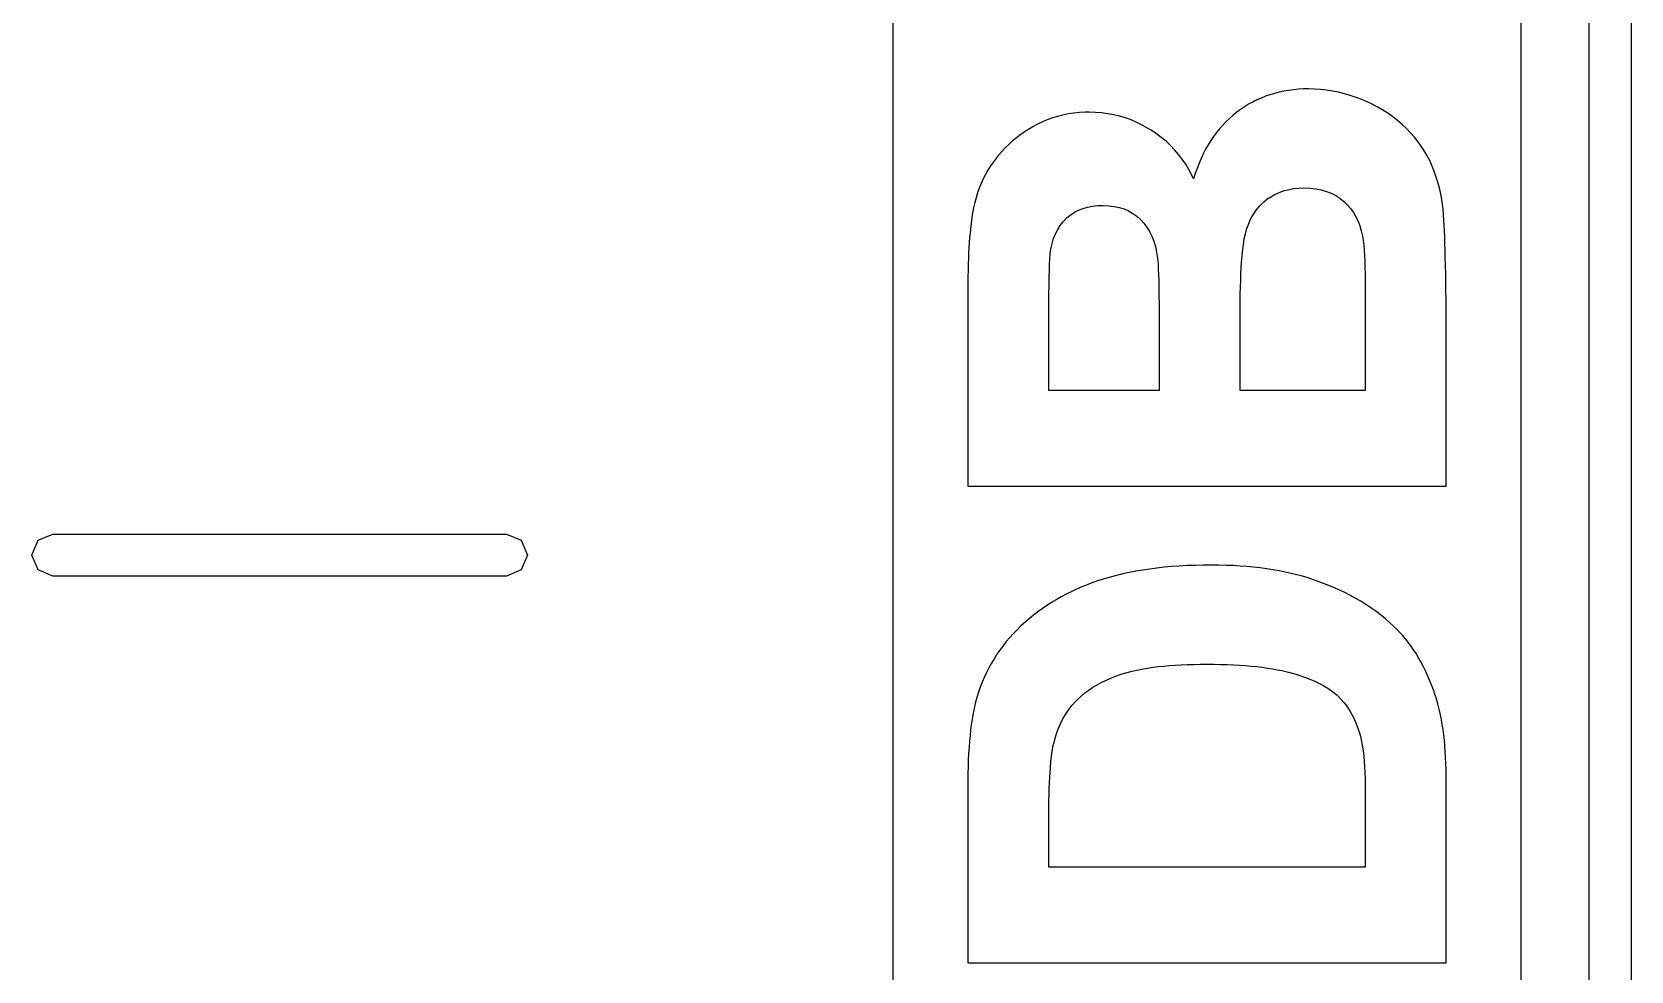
# Model space of a CAD drawing. Extents: x 44 to 148, y -85 to -25.
# Drawn here: x 129.717 to 134.3, y -44.443 to -41.752 of the extents above; entities that cross this region are included whole.
import ezdxf

# ---------------------------------------------------------------- set-up
doc = ezdxf.new("R2010")
doc.units = 0
doc.layers.add('BLACK', color=7, linetype='CONTINUOUS')

msp = doc.modelspace()

# ---------------------------------------------------------------- linework, layer by layer
at = {"layer": 'BLACK', "linetype": 'CONTINUOUS'}
for p, q in [((134.18, -49.2668), (134.18, -34.1468)), ((134.3, -34.2068), (134.3, -49.2068)), ((132.184872, -47.658328), (132.184872, -35.283379)), ((133.984459, -35.283379), (133.984459, -47.658328)), ((133.25239, -41.93667), (133.239911, -41.941638)), ((133.265109, -41.932225), (133.25239, -41.93667)), ((133.278068, -41.928303), (133.265109, -41.932225)), ((133.291266, -41.924904), (133.278068, -41.928303)), ((133.304704, -41.922028), (133.291266, -41.924904)), ((133.318381, -41.919675), (133.304704, -41.922028)), ((133.332298, -41.917845), (133.318381, -41.919675)), ((133.346454, -41.916537), (133.332298, -41.917845)), ((133.36085, -41.915753), (133.346454, -41.916537)), ((133.375486, -41.915491), (133.36085, -41.915753)), ((133.392876, -41.915871), (133.375486, -41.915491)), ((133.41018, -41.91701), (133.392876, -41.915871)), ((133.427397, -41.918908), (133.41018, -41.91701)), ((133.444527, -41.921566), (133.427397, -41.918908)), ((133.461571, -41.924982), (133.444527, -41.921566)), ((133.478527, -41.929158), (133.461571, -41.924982)), ((133.495396, -41.934094), (133.478527, -41.929158)), ((133.512178, -41.939788), (133.495396, -41.934094)), ((132.735553, -41.98259), (132.719102, -41.983449)), ((132.746695, -41.982426), (132.735553, -41.98259)), ((132.764732, -41.982878), (132.746695, -41.982426)), ((132.782491, -41.984235), (132.764732, -41.982878)), ((133.170065, -41.982426), (133.159343, -41.990977)), ((133.181107, -41.974321), (133.170065, -41.982426)), ((133.192389, -41.966738), (133.181107, -41.974321)), ((133.20391, -41.959679), (133.192389, -41.966738)), ((133.215671, -41.953142), (133.20391, -41.959679)), ((133.227671, -41.947129), (133.215671, -41.953142)), ((133.239911, -41.941638), (133.227671, -41.947129)), ((133.528874, -41.946242), (133.512178, -41.939788)), ((133.545482, -41.953455), (133.528874, -41.946242)), ((133.556506, -41.958686), (133.545482, -41.953455)), ((133.572641, -41.96706), (133.556506, -41.958686)), ((133.588156, -41.975985), (133.572641, -41.96706)), ((133.603051, -41.98546), (133.588156, -41.975985)), ((132.585128, -42.024302), (132.576215, -42.029577)), ((132.598762, -42.016818), (132.585128, -42.024302)), ((132.612709, -42.010071), (132.598762, -42.016818)), ((132.626969, -42.004059), (132.612709, -42.010071)), ((132.641542, -41.998784), (132.626969, -42.004059)), ((132.656428, -41.994245), (132.641542, -41.998784)), ((132.671627, -41.990441), (132.656428, -41.994245)), ((132.687139, -41.987374), (132.671627, -41.990441)), ((132.702964, -41.985043), (132.687139, -41.987374)), ((132.719102, -41.983449), (132.702964, -41.985043)), ((132.799971, -41.986495), (132.782491, -41.984235)), ((132.817174, -41.98966), (132.799971, -41.986495)), ((132.834098, -41.993728), (132.817174, -41.98966)), ((132.850744, -41.998701), (132.834098, -41.993728)), ((132.867112, -42.004579), (132.850744, -41.998701)), ((132.883202, -42.01136), (132.867112, -42.004579)), ((132.899013, -42.019045), (132.883202, -42.01136)), ((132.914547, -42.027635), (132.899013, -42.019045)), ((132.924748, -42.033864), (132.914547, -42.027635)), ((133.12957, -42.019335), (133.120445, -42.029689)), ((133.139095, -42.009432), (133.12957, -42.019335)), ((133.149019, -41.999979), (133.139095, -42.009432)), ((133.159343, -41.990977), (133.149019, -41.999979)), ((133.617325, -41.995487), (133.603051, -41.98546)), ((133.63098, -42.006063), (133.617325, -41.995487)), ((133.644014, -42.017191), (133.63098, -42.006063)), ((133.656428, -42.028869), (133.644014, -42.017191)), ((132.516593, -42.0744), (132.506199, -42.084477)), ((132.527498, -42.064693), (132.516593, -42.0744)), ((132.538912, -42.055358), (132.527498, -42.064693)), ((132.550836, -42.046393), (132.538912, -42.055358)), ((132.563271, -42.0378), (132.550836, -42.046393)), ((132.576215, -42.029577), (132.563271, -42.0378)), ((132.9396, -42.04383), (132.924748, -42.033864)), ((132.953739, -42.05444), (132.9396, -42.04383)), ((132.967166, -42.065692), (132.953739, -42.05444)), ((132.979879, -42.077589), (132.967166, -42.065692)), ((133.095464, -42.063457), (133.087936, -42.075614)), ((133.103392, -42.05175), (133.095464, -42.063457)), ((133.111719, -42.040494), (133.103392, -42.05175)), ((133.120445, -42.029689), (133.111719, -42.040494)), ((133.668222, -42.041097), (133.656428, -42.028869)), ((133.679396, -42.053876), (133.668222, -42.041097)), ((133.689949, -42.067206), (133.679396, -42.053876)), ((133.69664, -42.076399), (133.689949, -42.067206)), ((132.478077, -42.116935), (132.469723, -42.128496)), ((132.486941, -42.105744), (132.478077, -42.116935)), ((132.496315, -42.094925), (132.486941, -42.105744)), ((132.506199, -42.084477), (132.496315, -42.094925)), ((132.99188, -42.090128), (132.979879, -42.077589)), ((133.003167, -42.103311), (132.99188, -42.090128)), ((133.013742, -42.117138), (133.003167, -42.103311)), ((133.023604, -42.131607), (133.013742, -42.117138)), ((133.067746, -42.114791), (133.061815, -42.128752)), ((133.074077, -42.101282), (133.067746, -42.114791)), ((133.080807, -42.088222), (133.074077, -42.101282)), ((133.087936, -42.075614), (133.080807, -42.088222)), ((133.706117, -42.090678), (133.69664, -42.076399)), ((133.714886, -42.105572), (133.706117, -42.090678)), ((133.722948, -42.12108), (133.714886, -42.105572)), ((132.449836, -42.160871), (132.443346, -42.173553)), ((132.456854, -42.148484), (132.449836, -42.160871)), ((132.4644, -42.136392), (132.456854, -42.148484)), ((132.469723, -42.128496), (132.4644, -42.136392)), ((133.032753, -42.146721), (133.023604, -42.131607)), ((133.041189, -42.162477), (133.032753, -42.146721)), ((133.046417, -42.173339), (133.041189, -42.162477)), ((133.051151, -42.158026), (133.046417, -42.173339)), ((133.056283, -42.143163), (133.051151, -42.158026)), ((133.061815, -42.128752), (133.056283, -42.143163)), ((133.730304, -42.137203), (133.722948, -42.12108)), ((133.736952, -42.153939), (133.730304, -42.137203)), ((133.742893, -42.171291), (133.736952, -42.153939)), ((132.431947, -42.199805), (132.427039, -42.213375)), ((132.437383, -42.186532), (132.431947, -42.199805)), ((132.443346, -42.173553), (132.437383, -42.186532)), ((133.276763, -42.218978), (133.291382, -42.212167)), ((133.291382, -42.212167), (133.306902, -42.206806)), ((133.306902, -42.206806), (133.319968, -42.20356)), ((133.319968, -42.20356), (133.33361, -42.201242)), ((133.33361, -42.201242), (133.34783, -42.199851)), ((133.34783, -42.199851), (133.362626, -42.199387)), ((133.362626, -42.199387), (133.380061, -42.19999)), ((133.380061, -42.19999), (133.396588, -42.201798)), ((133.396588, -42.201798), (133.412209, -42.204812)), ((133.412209, -42.204812), (133.426923, -42.209032)), ((133.426923, -42.209032), (133.44073, -42.214457)), ((133.748126, -42.189256), (133.742893, -42.171291)), ((133.752653, -42.207836), (133.748126, -42.189256)), ((133.756473, -42.227031), (133.752653, -42.207836)), ((132.415479, -42.255857), (132.41268, -42.270608)), ((132.418805, -42.2414), (132.415479, -42.255857)), ((132.422658, -42.22724), (132.418805, -42.2414)), ((132.427039, -42.213375), (132.422658, -42.22724)), ((132.729301, -42.258244), (132.742578, -42.254421)), ((132.742578, -42.254421), (132.756607, -42.25169)), ((132.756607, -42.25169), (132.771388, -42.250052)), ((132.771388, -42.250052), (132.786921, -42.249506)), ((132.786921, -42.249506), (132.803088, -42.250139)), ((132.803088, -42.250139), (132.818452, -42.252041)), ((132.818452, -42.252041), (132.833011, -42.255209)), ((132.833011, -42.255209), (132.846767, -42.259645)), ((133.225915, -42.262679), (133.236286, -42.250186)), ((133.236286, -42.250186), (133.247785, -42.23898)), ((133.247785, -42.23898), (133.260411, -42.229063)), ((133.260411, -42.229063), (133.263046, -42.227237)), ((133.263046, -42.227237), (133.276763, -42.218978)), ((133.44073, -42.214457), (133.453631, -42.221087)), ((133.453631, -42.221087), (133.465625, -42.228924)), ((133.465625, -42.228924), (133.476712, -42.237965)), ((133.476712, -42.237965), (133.486851, -42.247888)), ((133.486851, -42.247888), (133.496001, -42.258532)), ((133.758626, -42.240168), (133.756473, -42.227031)), ((133.760465, -42.253579), (133.758626, -42.240168)), ((133.761267, -42.260387), (133.760465, -42.253579)), ((132.409434, -42.291675), (132.407284, -42.309159)), ((132.411828, -42.275634), (132.409434, -42.291675)), ((132.41268, -42.270608), (132.411828, -42.275634)), ((132.663912, -42.306618), (132.672108, -42.296105)), ((132.672108, -42.296105), (132.683717, -42.284457)), ((132.683717, -42.284457), (132.691347, -42.278211)), ((132.691347, -42.278211), (132.705005, -42.269166)), ((132.705005, -42.269166), (132.716777, -42.263159)), ((132.716777, -42.263159), (132.729301, -42.258244)), ((132.846767, -42.259645), (132.859719, -42.265348)), ((132.859719, -42.265348), (132.871867, -42.272319)), ((132.871867, -42.272319), (132.883212, -42.280557)), ((132.883212, -42.280557), (132.893753, -42.290062)), ((132.893753, -42.290062), (132.903393, -42.300593)), ((132.903393, -42.300593), (132.912032, -42.312072)), ((133.200299, -42.311314), (133.205621, -42.297919)), ((133.205621, -42.297919), (133.211664, -42.285348)), ((133.211664, -42.285348), (133.218429, -42.273602)), ((133.218429, -42.273602), (133.225915, -42.262679)), ((133.496001, -42.258532), (133.504162, -42.269897)), ((133.504162, -42.269897), (133.511333, -42.281984)), ((133.511333, -42.281984), (133.517516, -42.294792)), ((133.517516, -42.294792), (133.522709, -42.308321)), ((133.762581, -42.27495), (133.761267, -42.260387)), ((133.763802, -42.292922), (133.762581, -42.27495)), ((133.764564, -42.306796), (133.763802, -42.292922)), ((132.404241, -42.341505), (132.403213, -42.355566)), ((132.405377, -42.328085), (132.404241, -42.341505)), ((132.407284, -42.309159), (132.405377, -42.328085)), ((132.64081, -42.359282), (132.645133, -42.344524)), ((132.645133, -42.344524), (132.650424, -42.330827)), ((132.650424, -42.330827), (132.656683, -42.318192)), ((132.656683, -42.318192), (132.663912, -42.306618)), ((132.912032, -42.312072), (132.919673, -42.324498)), ((132.919673, -42.324498), (132.926314, -42.337873)), ((132.926314, -42.337873), (132.931955, -42.352195)), ((133.188822, -42.362673), (133.191501, -42.345611)), ((133.191501, -42.345611), (133.194522, -42.330861)), ((133.194522, -42.330861), (133.199081, -42.314792)), ((133.199081, -42.314792), (133.200299, -42.311314)), ((133.522709, -42.308321), (133.526913, -42.322571)), ((133.526913, -42.322571), (133.530128, -42.337543)), ((133.530128, -42.337543), (133.53206, -42.349212)), ((133.53206, -42.349212), (133.533734, -42.364272)), ((133.765286, -42.322185), (133.764564, -42.306796)), ((133.765966, -42.339089), (133.765286, -42.322185)), ((133.766605, -42.357507), (133.765966, -42.339089)), ((132.401482, -42.385613), (132.400779, -42.401598)), ((132.402294, -42.370269), (132.401482, -42.385613)), ((132.403213, -42.355566), (132.402294, -42.370269)), ((132.634246, -42.404174), (132.635576, -42.387662)), ((132.635576, -42.387662), (132.637456, -42.375101)), ((132.637456, -42.375101), (132.64081, -42.359282)), ((132.931955, -42.352195), (132.936597, -42.367466)), ((132.936597, -42.367466), (132.94024, -42.383684)), ((132.94024, -42.383684), (132.942883, -42.400851)), ((133.185118, -42.39625), (133.186485, -42.382048)), ((133.186485, -42.382048), (133.188822, -42.362673)), ((133.533734, -42.364272), (133.534821, -42.377791)), ((133.534821, -42.377791), (133.535763, -42.393217)), ((133.535763, -42.393217), (133.53656, -42.41055)), ((133.767202, -42.37744), (133.766605, -42.357507)), ((133.767759, -42.398888), (133.767202, -42.37744)), ((132.399697, -42.435493), (132.399319, -42.453403)), ((132.400184, -42.418225), (132.399697, -42.435493)), ((132.400779, -42.401598), (132.400184, -42.418225)), ((132.632421, -42.452721), (132.632948, -42.433849)), ((132.632948, -42.433849), (132.633557, -42.417667)), ((132.633557, -42.417667), (132.634246, -42.404174)), ((132.942883, -42.400851), (132.944212, -42.415972)), ((132.944212, -42.415972), (132.945114, -42.432335)), ((132.945114, -42.432335), (132.945696, -42.447095)), ((133.181926, -42.445021), (133.182838, -42.427736)), ((133.182838, -42.427736), (133.183902, -42.411479)), ((133.183902, -42.411479), (133.185118, -42.39625)), ((133.53656, -42.41055), (133.537212, -42.42979)), ((133.537212, -42.42979), (133.537566, -42.443676)), ((133.768274, -42.42185), (133.767759, -42.398888)), ((133.768748, -42.446328), (133.768274, -42.42185)), ((132.399048, -42.471954), (132.398886, -42.491146)), ((132.399319, -42.453403), (132.399048, -42.471954)), ((132.631609, -42.498533), (132.631844, -42.482067)), ((132.631844, -42.482067), (132.632114, -42.466796)), ((132.632114, -42.466796), (132.632421, -42.452721)), ((132.945696, -42.447095), (132.946196, -42.463989)), ((132.946196, -42.463989), (132.946615, -42.483015)), ((132.946615, -42.483015), (132.94685, -42.496884)), ((133.180102, -42.503043), (133.180558, -42.482675)), ((133.180558, -42.482675), (133.181166, -42.463334)), ((133.181166, -42.463334), (133.181926, -42.445021)), ((133.537566, -42.443676), (133.537856, -42.458409)), ((133.537856, -42.458409), (133.538081, -42.47399)), ((133.538081, -42.47399), (133.538242, -42.490418)), ((133.769181, -42.472319), (133.768748, -42.446328)), ((133.769382, -42.485883), (133.769181, -42.472319)), ((133.769572, -42.499826), (133.769382, -42.485883)), ((132.398886, -42.491146), (132.398832, -42.51098)), ((132.398832, -42.51098), (132.398832, -42.780038)), ((132.631249, -42.53505), (132.631411, -42.516194)), ((132.631411, -42.516194), (132.631609, -42.498533)), ((132.94685, -42.496884), (132.947048, -42.511701)), ((132.947048, -42.511701), (132.94721, -42.527466)), ((132.94721, -42.527466), (132.947337, -42.544179)), ((133.179646, -42.546863), (133.179798, -42.524439)), ((133.179798, -42.524439), (133.180102, -42.503043)), ((133.538242, -42.490418), (133.538339, -42.507694)), ((133.538339, -42.507694), (133.538371, -42.525818)), ((133.538371, -42.525818), (133.538371, -42.780038)), ((133.769752, -42.514147), (133.769572, -42.499826)), ((133.769922, -42.528847), (133.769752, -42.514147)), ((133.770082, -42.543926), (133.769922, -42.528847)), ((132.630978, -42.598791), (132.631032, -42.576349)), ((132.631032, -42.576349), (132.631122, -42.555102)), ((132.631122, -42.555102), (132.631249, -42.53505)), ((132.947337, -42.544179), (132.947427, -42.56184)), ((132.947427, -42.56184), (132.947481, -42.580449)), ((133.179627, -42.558461), (133.179646, -42.546863)), ((133.179627, -42.780038), (133.179627, -42.558461)), ((133.770232, -42.559383), (133.770082, -42.543926)), ((133.770371, -42.575219), (133.770232, -42.559383)), ((133.7705, -42.591434), (133.770371, -42.575219)), ((132.63096, -42.622428), (132.630978, -42.598791)), ((132.63096, -42.780038), (132.63096, -42.622428)), ((132.947481, -42.580449), (132.947499, -42.600006)), ((132.947499, -42.600006), (132.947499, -42.780038)), ((133.7705, -43.054371), (133.7705, -42.591434)), ((132.398832, -42.780038), (132.398832, -43.054371)), ((132.947499, -42.780038), (132.63096, -42.780038)), ((133.538371, -42.780038), (133.179627, -42.780038)), ((132.398832, -43.054371), (133.7705, -43.054371)), ((129.7167, -43.2516), (129.734274, -43.209174)), ((129.734274, -43.209174), (129.7767, -43.1916)), ((129.7767, -43.1916), (130.4267, -43.1916)), ((130.4267, -43.1916), (131.0767, -43.1916)), ((131.0767, -43.1916), (131.119126, -43.209174)), ((131.119126, -43.209174), (131.1367, -43.2516)), ((129.734274, -43.294026), (129.7167, -43.2516)), ((131.1367, -43.2516), (131.119126, -43.294026)), ((129.7767, -43.3116), (129.734274, -43.294026)), ((130.4267, -43.3116), (129.7767, -43.3116)), ((131.0767, -43.3116), (130.4267, -43.3116)), ((131.119126, -43.294026), (131.0767, -43.3116)), ((132.825112, -43.309621), (132.807504, -43.314315)), ((132.843202, -43.305274), (132.825112, -43.309621)), ((132.861773, -43.301274), (132.843202, -43.305274)), ((132.880827, -43.297623), (132.861773, -43.301274)), ((132.900362, -43.294319), (132.880827, -43.297623)), ((132.920379, -43.291363), (132.900362, -43.294319)), ((132.940877, -43.288755), (132.920379, -43.291363)), ((132.961857, -43.286495), (132.940877, -43.288755)), ((132.983319, -43.284582), (132.961857, -43.286495)), ((133.005263, -43.283017), (132.983319, -43.284582)), ((133.027688, -43.2818), (133.005263, -43.283017)), ((133.050595, -43.280931), (133.027688, -43.2818)), ((133.073984, -43.280409), (133.050595, -43.280931)), ((133.097855, -43.280235), (133.073984, -43.280409)), ((133.118817, -43.280399), (133.097855, -43.280235)), ((133.139416, -43.280889), (133.118817, -43.280399)), ((133.159652, -43.281707), (133.139416, -43.280889)), ((133.179524, -43.282852), (133.159652, -43.281707)), ((133.199033, -43.284324), (133.179524, -43.282852)), ((133.21818, -43.286124), (133.199033, -43.284324)), ((133.236962, -43.28825), (133.21818, -43.286124)), ((133.255382, -43.290704), (133.236962, -43.28825)), ((133.273439, -43.293485), (133.255382, -43.290704)), ((133.291132, -43.296593), (133.273439, -43.293485)), ((133.308462, -43.300028), (133.291132, -43.296593)), ((133.325429, -43.30379), (133.308462, -43.300028)), ((133.342032, -43.307879), (133.325429, -43.30379)), ((133.358273, -43.312296), (133.342032, -43.307879)), ((132.695499, -43.356562), (132.680811, -43.363883)), ((132.710507, -43.34956), (132.695499, -43.356562)), ((132.725834, -43.342878), (132.710507, -43.34956)), ((132.741481, -43.336515), (132.725834, -43.342878)), ((132.757447, -43.330472), (132.741481, -43.336515)), ((132.773732, -43.324748), (132.757447, -43.330472)), ((132.790377, -43.319358), (132.773732, -43.324748)), ((132.807504, -43.314315), (132.790377, -43.319358)), ((133.37415, -43.31704), (133.358273, -43.312296)), ((133.389664, -43.32211), (133.37415, -43.31704)), ((133.408153, -43.328629), (133.389664, -43.32211)), ((133.426197, -43.33549), (133.408153, -43.328629)), ((133.443795, -43.342694), (133.426197, -43.33549)), ((133.460947, -43.35024), (133.443795, -43.342694)), ((133.477654, -43.358129), (133.460947, -43.35024)), ((132.625252, -43.396361), (132.61216, -43.405279)), ((132.638662, -43.387762), (132.625252, -43.396361)), ((132.652392, -43.379483), (132.638662, -43.387762)), ((132.666442, -43.371523), (132.652392, -43.379483)), ((132.680811, -43.363883), (132.666442, -43.371523)), ((133.493915, -43.366361), (133.477654, -43.358129)), ((133.50973, -43.374935), (133.493915, -43.366361)), ((133.5251, -43.383852), (133.50973, -43.374935)), ((133.540024, -43.393111), (133.5251, -43.383852)), ((133.554502, -43.402713), (133.540024, -43.393111)), ((133.568535, -43.412658), (133.554502, -43.402713)), ((132.56299, -43.444146), (132.551496, -43.454661)), ((132.574803, -43.43395), (132.56299, -43.444146)), ((132.586936, -43.424074), (132.574803, -43.43395)), ((132.599389, -43.414517), (132.586936, -43.424074)), ((132.61216, -43.405279), (132.599389, -43.414517)), ((133.582122, -43.422945), (133.568535, -43.412658)), ((133.595263, -43.433575), (133.582122, -43.422945)), ((133.607959, -43.444548), (133.595263, -43.433575)), ((133.620209, -43.455863), (133.607959, -43.444548)), ((132.519316, -43.48788), (132.509455, -43.499483)), ((132.52961, -43.476542), (132.519316, -43.48788)), ((132.540336, -43.465469), (132.52961, -43.476542)), ((132.551496, -43.454661), (132.540336, -43.465469)), ((133.632014, -43.46752), (133.620209, -43.455863)), ((133.64491, -43.481374), (133.632014, -43.46752)), ((133.657261, -43.496102), (133.64491, -43.481374)), ((132.482469, -43.535886), (132.474339, -43.548551)), ((132.491032, -43.523487), (132.482469, -43.535886)), ((132.500027, -43.511352), (132.491032, -43.523487)), ((132.509455, -43.499483), (132.500027, -43.511352)), ((133.669068, -43.511706), (133.657261, -43.496102)), ((133.676636, -43.522595), (133.669068, -43.511706)), ((133.683962, -43.533873), (133.676636, -43.522595)), ((133.691046, -43.545539), (133.683962, -43.533873)), ((132.459378, -43.574677), (132.452546, -43.588138)), ((132.466642, -43.561481), (132.459378, -43.574677)), ((132.474339, -43.548551), (132.466642, -43.561481)), ((132.852247, -43.588764), (132.869706, -43.584083)), ((132.869706, -43.584083), (132.888457, -43.579896)), ((132.888457, -43.579896), (132.901676, -43.577378)), ((132.901676, -43.577378), (132.915469, -43.575079)), ((132.915469, -43.575079), (132.929836, -43.572999)), ((132.929836, -43.572999), (132.944779, -43.571137)), ((132.944779, -43.571137), (132.960295, -43.569495)), ((132.960295, -43.569495), (132.976386, -43.568072)), ((132.976386, -43.568072), (132.993051, -43.566868)), ((132.993051, -43.566868), (133.010291, -43.565882)), ((133.010291, -43.565882), (133.028106, -43.565116)), ((133.028106, -43.565116), (133.046494, -43.564569)), ((133.046494, -43.564569), (133.065458, -43.56424)), ((133.065458, -43.56424), (133.084995, -43.564131)), ((133.084995, -43.564131), (133.104601, -43.56424)), ((133.104601, -43.56424), (133.123687, -43.564569)), ((133.123687, -43.564569), (133.142252, -43.565116)), ((133.142252, -43.565116), (133.160297, -43.565882)), ((133.160297, -43.565882), (133.177821, -43.566868)), ((133.177821, -43.566868), (133.194826, -43.568072)), ((133.194826, -43.568072), (133.211309, -43.569495)), ((133.211309, -43.569495), (133.227273, -43.571137)), ((133.227273, -43.571137), (133.242716, -43.572999)), ((133.242716, -43.572999), (133.257639, -43.575079)), ((133.257639, -43.575079), (133.272041, -43.577378)), ((133.272041, -43.577378), (133.285923, -43.579896)), ((133.285923, -43.579896), (133.299285, -43.582633)), ((133.299285, -43.582633), (133.318352, -43.587149)), ((133.318352, -43.587149), (133.336248, -43.592158)), ((133.697888, -43.557595), (133.691046, -43.545539)), ((133.704488, -43.57004), (133.697888, -43.557595)), ((133.710845, -43.582873), (133.704488, -43.57004)), ((133.716961, -43.596096), (133.710845, -43.582873)), ((132.434648, -43.630112), (132.429548, -43.644635)), ((132.440182, -43.615855), (132.434648, -43.630112)), ((132.446148, -43.601864), (132.440182, -43.615855)), ((132.452546, -43.588138), (132.446148, -43.601864)), ((132.745861, -43.638166), (132.757516, -43.630411)), ((132.757516, -43.630411), (132.769833, -43.62305)), ((132.769833, -43.62305), (132.78281, -43.616083)), ((132.78281, -43.616083), (132.796448, -43.609511)), ((132.796448, -43.609511), (132.810747, -43.603332)), ((132.810747, -43.603332), (132.825706, -43.597548)), ((132.825706, -43.597548), (132.841326, -43.592158)), ((132.841326, -43.592158), (132.852247, -43.588764)), ((133.336248, -43.592158), (133.347545, -43.595684)), ((133.347545, -43.595684), (133.363732, -43.601215)), ((133.363732, -43.601215), (133.37901, -43.607037)), ((133.37901, -43.607037), (133.393377, -43.613147)), ((133.393377, -43.613147), (133.406834, -43.619548)), ((133.406834, -43.619548), (133.419382, -43.626239)), ((133.419382, -43.626239), (133.431019, -43.633219)), ((133.722834, -43.609708), (133.716961, -43.596096)), ((133.728465, -43.623708), (133.722834, -43.609708)), ((133.733854, -43.638098), (133.728465, -43.623708)), ((132.420225, -43.676825), (132.416028, -43.695647)), ((132.42488, -43.659422), (132.420225, -43.676825)), ((132.429548, -43.644635), (132.42488, -43.659422)), ((132.697307, -43.682848), (132.708776, -43.669973)), ((132.708776, -43.669973), (132.71178, -43.666863)), ((132.71178, -43.666863), (132.724531, -43.654859)), ((132.724531, -43.654859), (132.734866, -43.646315)), ((132.734866, -43.646315), (132.745861, -43.638166)), ((133.431019, -43.633219), (133.44512, -43.642977)), ((133.44512, -43.642977), (133.457603, -43.65325)), ((133.457603, -43.65325), (133.468469, -43.664038)), ((133.468469, -43.664038), (133.478082, -43.675357)), ((133.478082, -43.675357), (133.486975, -43.687387)), ((133.739001, -43.652876), (133.733854, -43.638098)), ((133.741483, -43.660411), (133.739001, -43.652876)), ((133.746669, -43.678011), (133.741483, -43.660411)), ((133.751344, -43.696683), (133.746669, -43.678011)), ((132.411144, -43.722953), (132.409007, -43.737552)), ((132.413484, -43.708984), (132.411144, -43.722953)), ((132.416028, -43.695647), (132.413484, -43.708984)), ((132.664796, -43.734645), (132.670764, -43.722664)), ((132.670764, -43.722664), (132.677277, -43.711164)), ((132.677277, -43.711164), (132.686808, -43.696578)), ((132.686808, -43.696578), (132.697307, -43.682848)), ((133.486975, -43.687387), (133.495146, -43.700128)), ((133.495146, -43.700128), (133.502596, -43.71358)), ((133.502596, -43.71358), (133.509324, -43.727743)), ((133.754178, -43.709726), (133.751344, -43.696683)), ((133.756785, -43.723246), (133.754178, -43.709726)), ((133.759165, -43.737243), (133.756785, -43.723246)), ((132.405344, -43.768644), (132.403818, -43.785137)), ((132.407074, -43.752783), (132.405344, -43.768644)), ((132.409007, -43.737552), (132.407074, -43.752783)), ((132.650161, -43.773475), (132.654494, -43.760051)), ((132.654494, -43.760051), (132.659373, -43.747107)), ((132.659373, -43.747107), (132.664796, -43.734645)), ((133.509324, -43.727743), (133.515331, -43.742616)), ((133.515331, -43.742616), (133.520617, -43.758201)), ((133.520617, -43.758201), (133.525182, -43.774497)), ((133.761319, -43.751716), (133.759165, -43.737243)), ((133.763245, -43.766666), (133.761319, -43.751716)), ((133.764946, -43.782092), (133.763245, -43.766666)), ((132.402495, -43.802261), (132.401375, -43.820016)), ((132.403818, -43.785137), (132.402495, -43.802261)), ((132.63901, -43.827305), (132.641058, -43.812988)), ((132.641058, -43.812988), (132.644149, -43.796919)), ((132.644149, -43.796919), (132.646372, -43.787381)), ((132.646372, -43.787381), (132.650161, -43.773475)), ((133.525182, -43.774497), (133.526779, -43.781135)), ((133.526779, -43.781135), (133.529664, -43.795911)), ((133.529664, -43.795911), (133.532137, -43.812686)), ((133.532137, -43.812686), (133.533721, -43.826579)), ((133.766419, -43.797995), (133.764946, -43.782092)), ((133.767666, -43.814375), (133.766419, -43.797995)), ((133.768686, -43.831231), (133.767666, -43.814375)), ((132.399747, -43.85742), (132.399239, -43.877068)), ((132.40046, -43.838402), (132.399747, -43.85742)), ((132.401375, -43.820016), (132.40046, -43.838402)), ((132.634682, -43.874976), (132.63561, -43.861764)), ((132.63561, -43.861764), (132.637194, -43.843563)), ((132.637194, -43.843563), (132.63901, -43.827305)), ((133.533721, -43.826579), (133.535074, -43.841597)), ((133.535074, -43.841597), (133.536194, -43.857739)), ((133.536194, -43.857739), (133.537083, -43.875005)), ((133.769479, -43.848563), (133.768686, -43.831231)), ((133.770046, -43.866373), (133.769479, -43.848563)), ((132.398933, -43.897348), (132.398832, -43.918258)), ((132.399239, -43.877068), (132.398933, -43.897348)), ((132.632519, -43.919791), (132.633137, -43.90399)), ((132.633137, -43.90399), (132.633858, -43.889051)), ((132.633858, -43.889051), (132.634682, -43.874976)), ((133.537083, -43.875005), (133.53774, -43.893396)), ((133.53774, -43.893396), (133.538165, -43.912911)), ((133.770386, -43.884658), (133.770046, -43.866373)), ((133.7705, -43.903421), (133.770386, -43.884658)), ((133.7705, -44.420104), (133.7705, -43.903421)), ((132.398832, -43.918258), (132.398832, -44.145441)), ((132.631591, -43.953982), (132.632003, -43.936455)), ((132.632003, -43.936455), (132.632519, -43.919791)), ((133.538165, -43.912911), (133.53832, -43.926545)), ((133.53832, -43.926545), (133.538371, -43.94068)), ((133.538371, -43.94068), (133.538371, -44.145441)), ((132.630973, -44.011741), (132.631076, -43.991625)), ((132.631076, -43.991625), (132.631282, -43.972372)), ((132.631282, -43.972372), (132.631591, -43.953982)), ((132.63096, -44.022123), (132.630973, -44.011741)), ((132.63096, -44.145441), (132.63096, -44.022123)), ((132.398832, -44.145441), (132.398832, -44.420104)), ((133.538371, -44.145441), (132.63096, -44.145441)), ((132.398832, -44.420104), (133.7705, -44.420104))]:
    msp.add_line(p, q, dxfattribs=at)

doc.saveas('drawing.dxf')
